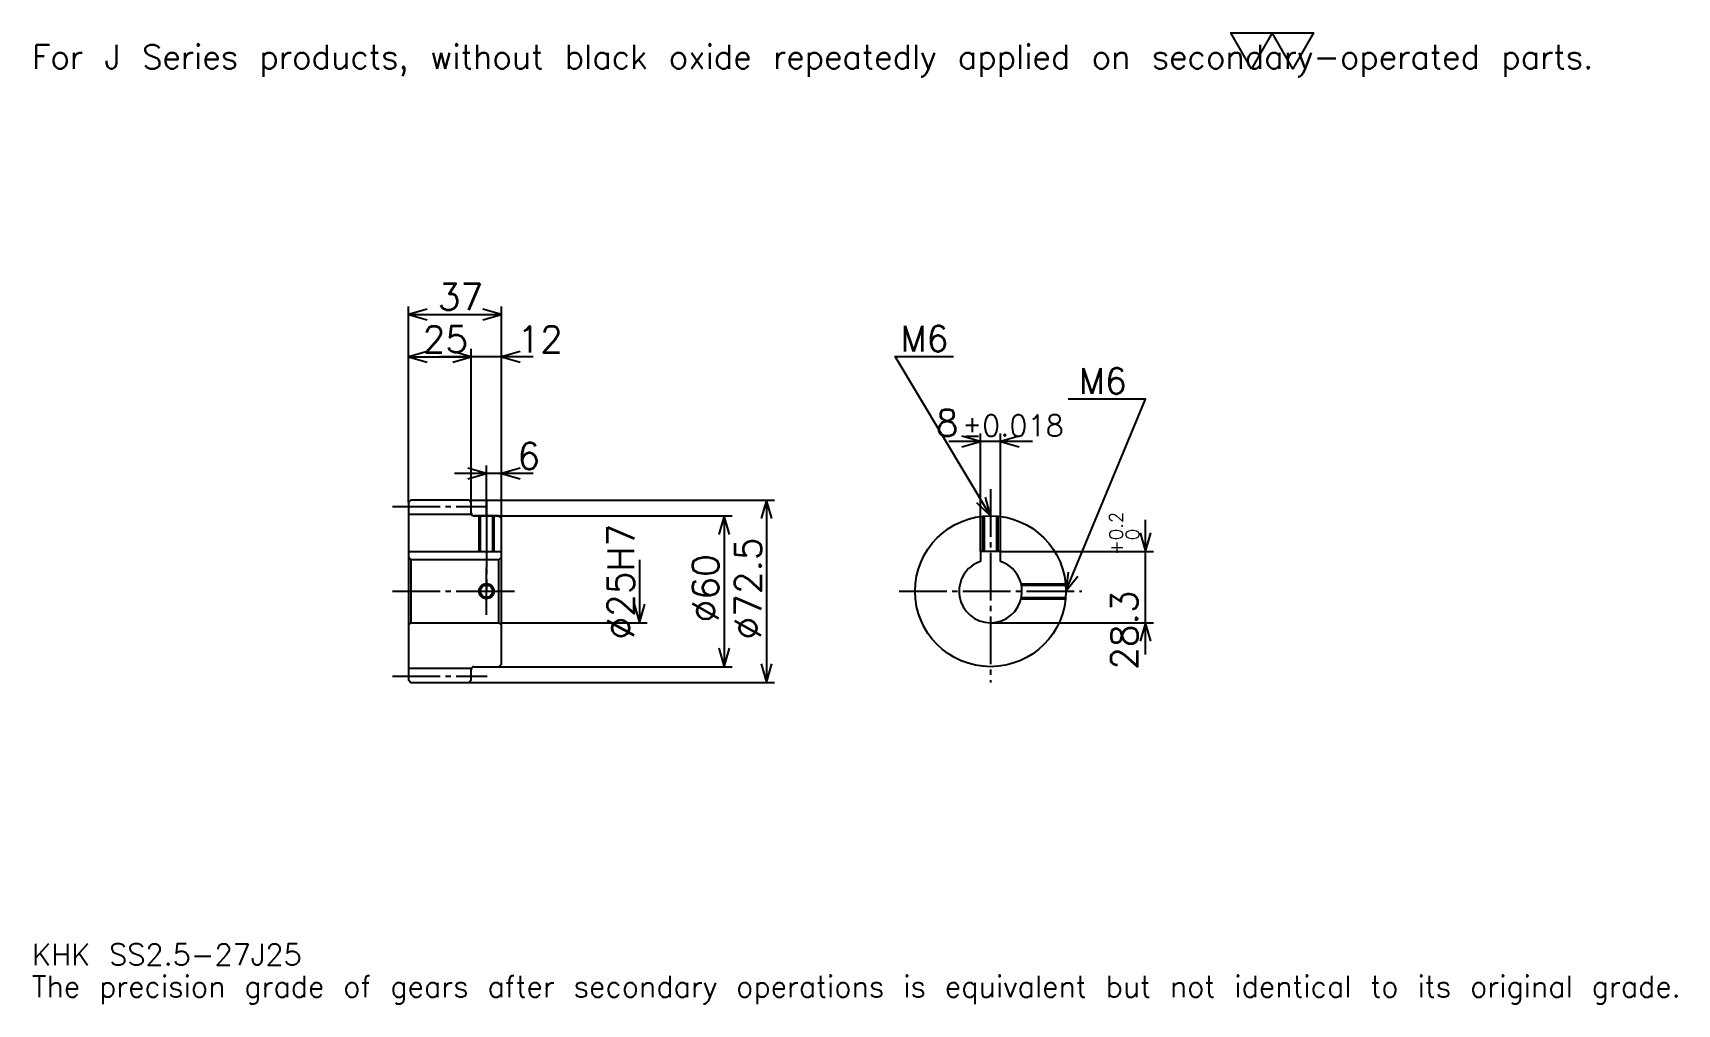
# Model space of a CAD drawing. Extents: x 21 to 675, y 8 to 394.
import ezdxf

# ---------------------------------------------------------------- set-up
doc = ezdxf.new("R2010")
doc.units = 0
doc.linetypes.add('DASHDOT', pattern=[25.304349, 18.978261, -2.108696, 2.108696, -2.108696])
doc.layers.get('0').update_dxf_attribs({"linetype": 'CONTINUOUS'})
doc.layers.add('DASHDOT', color=6, linetype='DASHDOT')
doc.styles.add('KANJI', font='TXT', dxfattribs={"bigfont": 'BIGFONT'})

msp = doc.modelspace()

# ---------------------------------------------------------------- linework, layer by layer
at = {"color": 5}
for p, q in [((170.804337, 208.108688), (170.804337, 285.07608)), ((170.804337, 281.913025), (207.804337, 281.913025)), ((207.804337, 208.108688), (207.804337, 285.07608)), ((195.804337, 208.108688), (195.804337, 268.206512)), ((170.804337, 265.043457), (195.804337, 265.043457)), ((220.456512, 265.043457), (183.152161, 265.043457)), ((418.934753, 231.380432), (385.630432, 231.380432)), ((398.282593, 187.658691), (398.282593, 234.543472)), ((406.282593, 187.658691), (406.282593, 234.543472)), ((220.456512, 218.652161), (189.152161, 218.652161)), ((201.804337, 208.108688), (201.804337, 221.815216)), ((170.804337, 207.108688), (170.804337, 208.108688)), ((194.804337, 208.108688), (207.804337, 208.108688)), ((195.804337, 207.108688), (195.804337, 208.108688)), ((201.804337, 201.858688), (201.804337, 208.108688)), ((201.804337, 201.858688), (201.804337, 208.108688)), ((207.804337, 208.108688), (316.402161, 208.108688)), ((207.804337, 200.858688), (207.804337, 208.108688)), ((313.239136, 208.108688), (313.239136, 135.608688)), ((196.804337, 201.858688), (207.804337, 201.858688)), ((207.804337, 201.858688), (299.532593, 201.858688)), ((296.369568, 201.858688), (296.369568, 141.858688)), ((463.913025, 146.706512), (463.913025, 200.310867)), ((262.630432, 184.358688), (262.630432, 159.358688)), ((406.282593, 187.658691), (467.076111, 187.658691)), ((207.804337, 159.358688), (265.793457, 159.358688)), ((402.282593, 159.358688), (467.076111, 159.358688)), ((196.804337, 141.858688), (207.804337, 141.858688)), ((207.804337, 141.858688), (299.532593, 141.858688)), ((194.804337, 135.608688), (207.804337, 135.608688)), ((207.804337, 135.608688), (316.402161, 135.608688))]:
    msp.add_line(p, q, dxfattribs=at)
at = {"color": 4}
for p, q in [((170.804337, 202.483688), (195.804337, 202.483688)), ((170.804337, 187.658691), (207.804337, 187.658691)), ((171.804337, 184.358688), (171.804337, 159.358688)), ((206.804337, 184.358688), (207.804337, 185.358688)), ((206.804337, 159.358688), (207.804337, 158.358688)), ((170.804337, 141.233688), (195.804337, 141.233688))]:
    msp.add_line(p, q, dxfattribs=at)
at = {"color": 7}
msp.add_lwpolyline([(506.086945, 379.565216), (497.863037, 393.820007), (530.758667, 393.820007), (522.53479, 379.565216), (514.310852, 393.820007), (506.086945, 379.565216)], dxfattribs=at)
at = {"color": 5}
for points in [[(178.184769, 284.021729), (170.804337, 281.913025), (178.184769, 279.804321)], [(200.423904, 279.804321), (207.804337, 281.913025), (200.423904, 284.021729)], [(178.184769, 267.152161), (170.804337, 265.043457), (178.184769, 262.934784)], [(188.423904, 262.934784), (195.804337, 265.043457), (188.423904, 267.152161)], [(188.423904, 262.934784), (195.804337, 265.043457), (188.423904, 267.152161)], [(215.184769, 267.152161), (207.804337, 265.043457), (215.184769, 262.934784)], [(402.282593, 201.858688), (364.32608, 265.119568), (387.521729, 265.119568)], [(432.282593, 171.858688), (463.913025, 248.25), (433.126099, 248.25)], [(390.902161, 229.271729), (398.282593, 231.380432), (390.902161, 233.48912)], [(413.663025, 233.48912), (406.282593, 231.380432), (413.663025, 229.271729)], [(194.423904, 216.543472), (201.804337, 218.652161), (194.423904, 220.760864)], [(215.184769, 220.760864), (207.804337, 218.652161), (215.184769, 216.543472)], [(396.677185, 207.102448), (402.282593, 201.858688), (400.293579, 209.272278)], [(315.347809, 200.728256), (313.239136, 208.108688), (311.130432, 200.728256)], [(298.478241, 194.478256), (296.369568, 201.858688), (294.260864, 194.478256)], [(461.804321, 195.039124), (463.913025, 187.658691), (466.021729, 195.039124)], [(433.157776, 179.484406), (432.282593, 171.858688), (437.054382, 177.870987)], [(260.521729, 166.73912), (262.630432, 159.358688), (264.739136, 166.73912)], [(466.021729, 151.978256), (463.913025, 159.358688), (461.804321, 151.978256)], [(294.260864, 149.23912), (296.369568, 141.858688), (298.478241, 149.23912)], [(311.130432, 142.98912), (313.239136, 135.608688), (315.347809, 142.98912)]]:
    msp.add_lwpolyline(points, dxfattribs=at)
at = {"color": 4}
for points in [[(195.804337, 202.858688), (195.804337, 207.108688), (194.804337, 208.108688), (171.804337, 208.108688), (170.804337, 207.108688), (170.804337, 158.358688)], [(196.804337, 141.858688), (206.804337, 141.858688), (207.804337, 142.858688), (207.804337, 200.858688), (206.804337, 201.858688), (196.804337, 201.858688)], [(198.804337, 201.858688), (198.804337, 187.658691)], [(199.34433, 201.858688), (199.34433, 187.658691)], [(204.264343, 201.858688), (204.264343, 187.658691)], [(204.804337, 201.858688), (204.804337, 187.658691)], [(399.282593, 187.658691), (399.282593, 201.708313)], [(399.822571, 187.658691), (399.822571, 201.75766)], [(404.742615, 187.658691), (404.742615, 201.75766)], [(405.282593, 187.658691), (405.282593, 201.708313)], [(170.804337, 158.358688), (171.804337, 159.358688), (206.804337, 159.358688), (206.804337, 184.358688), (171.804337, 184.358688), (170.804337, 185.358688)], [(406.282593, 183.701401), (406.282593, 187.658691), (398.282593, 187.658691), (398.282593, 183.701401)], [(414.417236, 174.858688), (432.132202, 174.858688)], [(414.538147, 174.318695), (432.18158, 174.318695)], [(414.417236, 168.858688), (432.132202, 168.858688)], [(414.538147, 169.398682), (432.18158, 169.398682)], [(170.804337, 158.358688), (170.804337, 136.608688), (171.804337, 135.608688), (194.804337, 135.608688), (195.804337, 136.608688), (195.804337, 140.858688)]]:
    msp.add_lwpolyline(points, dxfattribs=at)
for centre, radius in [((402.282593, 171.858688), 30), ((201.804337, 171.858688), 2.46)]:
    msp.add_circle(centre, radius, dxfattribs=at)
at = {"color": 7}
msp.add_circle((201.804337, 171.858688), 3, dxfattribs=at)
at = {"color": 4}
for centre, radius, start, end in [((196.804337, 202.858688), 1, 180, 270), ((402.282593, 171.858688), 12.5, 108.662925185, 71.337074815), ((196.804337, 140.858688), 1, 90, 180)]:
    msp.add_arc(centre, radius, start, end, dxfattribs=at)
at = {"layer": 'DASHDOT', "color": 7}
for p, q in [((402.282593, 212.402161), (402.282593, 135.532593)), ((164.478256, 205.608688), (202.130417, 205.608688)), ((201.804337, 201.858688), (201.804337, 171.858688)), ((164.478256, 171.858688), (214.130432, 171.858688)), ((365.956512, 171.858688), (438.608704, 171.858688)), ((164.478256, 138.108688), (202.130417, 138.108688))]:
    msp.add_line(p, q, dxfattribs=at)
for points in [[(201.804337, 208.184784), (201.804337, 181.332596)], [(201.804337, 162.532608), (201.804337, 181.184769)], [(192.478241, 171.858688), (211.130432, 171.858688)]]:
    msp.add_lwpolyline(points, dxfattribs=at)

# ---------------------------------------------------------------- texts
at = {"color": 7, "style": 'KANJI'}
for s, height, p in [('For J Series products, without black oxide repeatedly applied on secondary-operated parts.', 9.48913, (21.086956, 379.565216)), ('37', 10.543478, (182.45108, 283.599976)), ('25', 10.543478, (176.45108, 266.730438)), ('12', 10.543478, (214.130432, 266.730438)), ('M6', 10.12174, (366.434753, 267.228271)), ('M6', 10.12174, (437.343506, 250.358688)), ('8', 10.543478, (380.518768, 233.48912)), ('%%p0.018', 8.434783, (390.955505, 233.48912)), ('6', 10.543478, (214.130432, 220.339127)), ('KHK SS2.5-27J25', 8.434783, (21.086956, 23.195652)), ('The precision grade of gears after secondary operations is equivalent but not identical to its original grade.', 8.434783, (21.086956, 10.543478))]:
    msp.add_text(s, height=height, dxfattribs=at).set_placement(p)
for s, height, p in [('0.2', 5.271739, (454.845642, 192.156143)), ('%%c25H7', 10.543478, (260.521729, 152.616837)), ('%%c72.5', 10.543478, (311.130432, 152.616837)), ('+', 5.271739, (454.845642, 186.251801)), ('0', 5.271739, (461.382629, 192.156143)), ('%%c60', 10.543478, (294.260864, 159.470093)), ('28.3', 10.543478, (460.75, 140.615448))]:
    msp.add_text(s, height=height, rotation=90, dxfattribs=at).set_placement(p)

doc.saveas('drawing.dxf')
